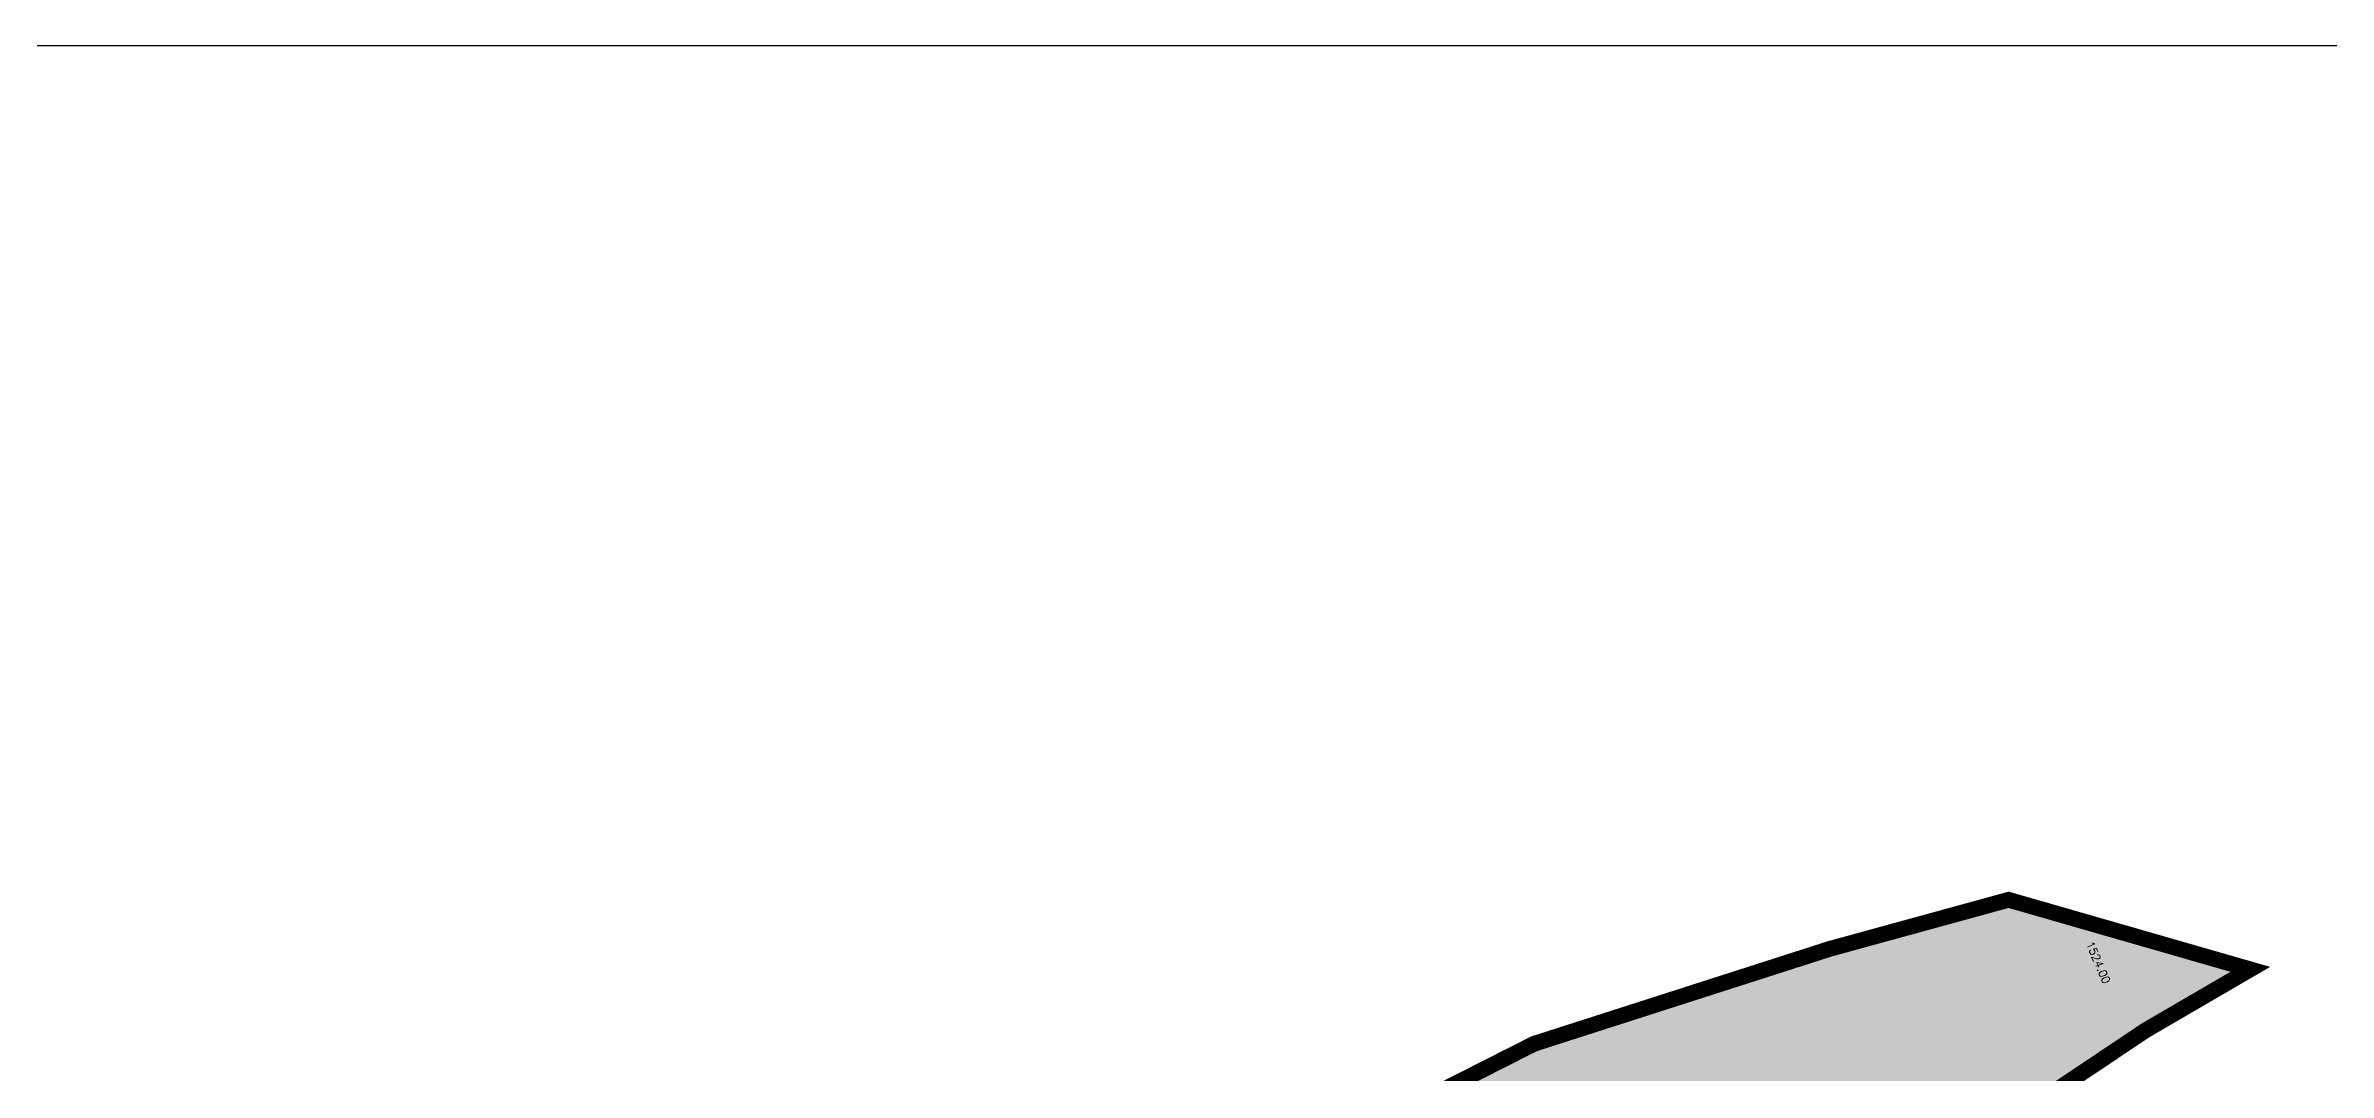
# Model space of a CAD drawing. Header units: metres. Extents: x 1097510 to 2158594, y 877039 to 1751652.
# Drawn here: x 1097695.4 to 1097767.9, y 877213.6 to 877246.2 of the extents above; entities that cross this region are included whole.
import ezdxf

# ---------------------------------------------------------------- set-up
doc = ezdxf.new("R2010")
doc.units = ezdxf.units.M
doc.header["$XCLIPFRAME"] = 0
doc.linetypes.add('DASHED', pattern=[0.75, 0.5, -0.25])
doc.layers.add('C-TOPO-MAJR', color=9, linetype='Continuous')
doc.layers.add('Foto Dron', color=7, linetype='Continuous')
doc.styles.get("Standard").update_dxf_attribs({"font": 'simplex.shx'})
picture_1 = doc.add_image_def('image1.tif', size_in_pixel=(3465, 4096))

msp = doc.modelspace()

# ---------------------------------------------------------------- hatches: boundary and pattern name
at = {"transparency": 33554602}
h = msp.add_hatch(dxfattribs=at)
h.set_pattern_fill('AR-CONC', color=9, scale=0.01)
h.paths.add_polyline_path([(1097752.597, 877208.238), (1097757.845, 877212.044), (1097762.109, 877214.901), (1097765.432, 877216.837), (1097757.759, 877219.046), (1097752.07, 877217.484), (1097742.692, 877214.472), (1097730.221, 877208.152), (1097717.752, 877207.699), (1097699.58, 877208.171), (1097684.374, 877204.599), (1097671.585, 877204.296), (1097656.247, 877206.197), (1097634.311, 877207.796), (1097624.402, 877208.489), (1097612.512, 877219.361), (1097613.526, 877222.017), (1097614.217, 877223.918), (1097605.154, 877225.956), (1097599.413, 877226.657), (1097600.381, 877223.138), (1097605.528, 877219.999), (1097610.754, 877215.512), (1097615.313, 877211.011), (1097623.572, 877204.428), (1097634.053, 877203.423), (1097648.747, 877202.896), (1097665.209, 877201.516), (1097687.817, 877201.494), (1097702.372, 877204.916), (1097709.087, 877204.78), (1097724.138, 877203.189), (1097735.028, 877205.815), (1097743.406, 877209.884), (1097746.929, 877210.428), (1097748.356, 877212.762)])

# ---------------------------------------------------------------- linework, layer by layer
at = {"color": 7}
msp.add_lwpolyline([(1097792.078, 877038.544), (1097509.867, 877038.544), (1097509.867, 877246.174), (1097792.078, 877246.174)], close=True, dxfattribs=at)
at = {"color": 7, "linetype": 'DASHED', "true_color": 0xf0f0f0, "const_width": 0.5, "elevation": 1540, "flags": 128}
msp.add_lwpolyline([(1097752.597, 877208.238), (1097757.845, 877212.044), (1097762.109, 877214.901), (1097765.432, 877216.837), (1097757.759, 877219.046), (1097752.07, 877217.484), (1097742.692, 877214.472), (1097730.221, 877208.152), (1097717.752, 877207.699), (1097699.58, 877208.171), (1097684.374, 877204.599), (1097671.585, 877204.296), (1097656.247, 877206.197), (1097634.311, 877207.796), (1097624.402, 877208.489), (1097612.512, 877219.361), (1097613.526, 877222.017), (1097614.217, 877223.918), (1097605.154, 877225.956), (1097599.413, 877226.657), (1097600.381, 877223.138), (1097605.528, 877219.999), (1097610.754, 877215.512), (1097615.313, 877211.011), (1097623.572, 877204.428), (1097634.053, 877203.423), (1097648.747, 877202.896), (1097665.209, 877201.516), (1097687.817, 877201.494), (1097702.372, 877204.916), (1097709.087, 877204.78), (1097724.138, 877203.189), (1097735.028, 877205.815), (1097743.406, 877209.884), (1097746.929, 877210.428), (1097748.356, 877212.762), (1097752.597, 877208.238)], dxfattribs=at)

# ---------------------------------------------------------------- texts
at = {"layer": 'C-TOPO-MAJR', "color": 7, "linetype": 'Continuous', "lineweight": -3, "true_color": 0xf0f0f0, "insert": (1097760.606, 877217.055, 1524), "char_height": 0.254, "attachment_point": 5, "rotation": 293.15946}
msp.add_mtext('1524.00', dxfattribs=at)

# ---------------------------------------------------------------- pictures from other files: only their frames are drawn
at = {"layer": 'Foto Dron'}
image = msp.add_image(picture_1, insert=(1097491.044, 876888.864, 3067.918), size_in_units=(372.621, 440.477), dxfattribs=at)
image.set_boundary_path([(174.536, 772.878), (2798.816, 2703.625)])
image.dxf.flags = 15

doc.saveas('drawing.dxf')
